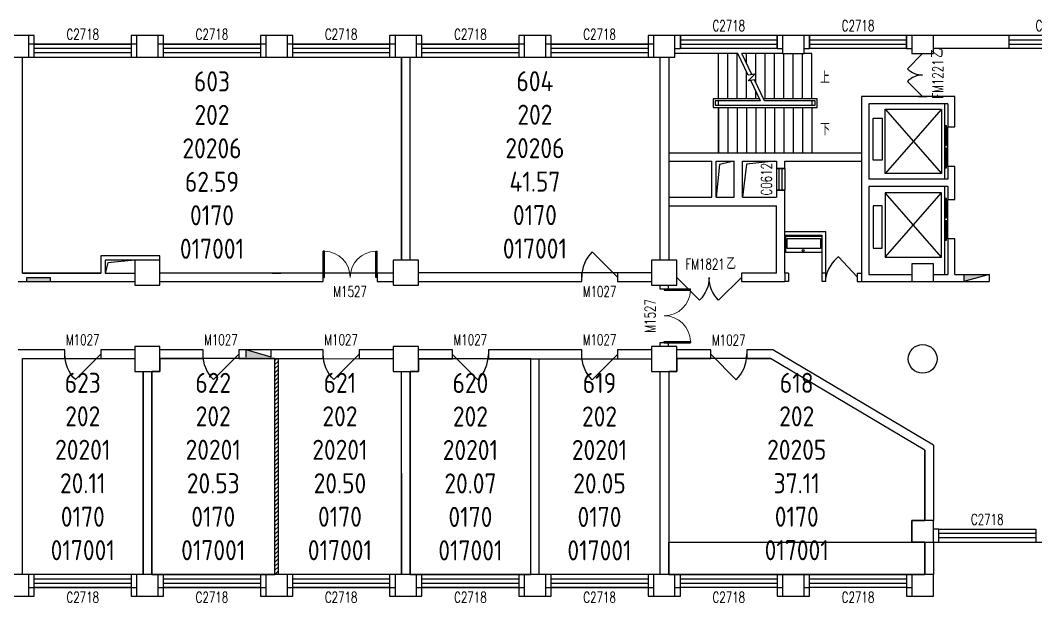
# Model space of a CAD drawing. Extents: x 127902 to 222526, y 58766 to 74973.
# Drawn here: x 146686 to 174976, y 58766 to 74973 of the extents above; entities that cross this region are included whole.
import ezdxf

# ---------------------------------------------------------------- set-up
doc = ezdxf.new("R2010")
doc.units = 0
doc.header["$LTSCALE"] = 1000
doc.header["$MEASUREMENT"] = 0
for name, color, linetype in [('body', 30, 'Continuous'), ('GROS', 6, 'Continuous'), ('RM$', 5, 'Continuous'), ('RM$TXT', 5, 'Continuous')]:
    doc.layers.add(name, color=color, linetype=linetype)
doc.styles.add('_TCH_DIM', font='SIMPLEX', dxfattribs={"bigfont": 'GBCBIG'})
doc.styles.add('_TCH_WINDOW', font='SIMPLEX', dxfattribs={"bigfont": 'GBCBIG'})
doc.styles.get("Standard").update_dxf_attribs({"font": 'gbenor.shx', "bigfont": 'gbcbig.shx'})

# ---------------------------------------------------------------- blocks, each defined once
blk = doc.blocks.new('_YZHK')
blk.add_circle((0, 0), 0.5)
blk = doc.blocks.new('$WINLIB2D$00000001')
at = {"color": 0}
for points in [[(-0.5, 0.5), (-0.5, -0.5)], [(-0.5, 0.5), (0.5, 0.5)], [(0.5, -0.5), (0.5, 0.5)], [(0.5, 0.167), (-0.5, 0.167)], [(0.5, -0.167), (-0.5, -0.167)], [(-0.5, -0.5), (0.5, -0.5)]]:
    blk.add_lwpolyline(points, dxfattribs=at)
blk = doc.blocks.new('_FZHK')
blk.add_lwpolyline([(-0.5, -0.5), (0.5, -0.5), (0.5, 0.5), (-0.5, 0.5)], close=True)
blk = doc.blocks.new('$DorLib2D$00000114')
at = {"color": 0}
blk.add_line((0.5, 0), (-0.207, 0.707), dxfattribs=at)
blk.add_arc((0.5, 0), 1, 135, 180, dxfattribs=at)
blk = doc.blocks.new('$DorLib2D$00000116')
at = {"color": 0}
for p, q in [((-0.5, 0), (-0.146, 0.354)), ((0.5, 0), (0.146, 0.354))]:
    blk.add_line(p, q, dxfattribs=at)
for centre, start, end in [((-0.5, 0), 0, 45), ((0.5, 0), 135, 180)]:
    blk.add_arc(centre, 0.5, start, end, dxfattribs=at)
blk = doc.blocks.new('$DorLib2D$00000127')
at = {"color": 0, "linetype": 'Continuous'}
for p, q in [((-0.033, 0.795, -93.75), (-0.533, 0.795, -93.75)), ((-0.533, 0.795, -93.75), (-0.533, 0.69, -93.75)), ((-0.033, 0.795, -93.75), (-0.033, 0.69, -93.75)), ((0.033, 0.795, -93.75), (0.033, 0.69, -93.75)), ((0.533, 0.795, -93.75), (0.033, 0.795, -93.75)), ((0.533, 0.795, -93.75), (0.533, 0.69, -93.75)), ((-0.033, 0.69, -93.75), (-0.533, 0.69, -93.75)), ((0.533, 0.69, -93.75), (0.033, 0.69, -93.75)), ((0.5, 0.5, -93.75), (-0.5, 0.5, -93.75))]:
    blk.add_line(p, q, dxfattribs=at)
blk = doc.blocks.new('$DorLib2D$00000002')
for p, q in [((-0.5, 0), (-0.5, 0.4875)), ((-0.475, 0.4875), (-0.5, 0.4875)), ((-0.475, 0), (-0.475, 0.4875)), ((0.475, 0), (0.475, 0.4875)), ((0.475, 0.4875), (0.5, 0.4875)), ((0.5, 0), (0.5, 0.4875)), ((-0.5, 0), (-0.475, 0)), ((0.5, 0), (0.475, 0))]:
    blk.add_line(p, q)
at = {"lineweight": 13}
for centre, start, end in [((-0.4875, 0), 0, 88.53072), ((0.4875, 0), 91.46928, 180)]:
    blk.add_arc(centre, 0.4875, start, end, dxfattribs=at)

msp = doc.modelspace()

# ---------------------------------------------------------------- hatches: boundary and pattern name
at = {"layer": 'body'}
for points in [[(173676, 67900), (172976, 67900), (172976, 67700)], [(147516, 67820), (146866, 67820), (146866, 67700), (147516, 67700)], [(153676, 65600), (152976, 65600), (152976, 65800)]]:
    msp.add_hatch(color=30, dxfattribs=at).paths.add_polyline_path(points)
h = msp.add_hatch(dxfattribs=at)
h.set_pattern_fill('ANSI31', color=30, scale=50)
h.set_pattern_definition([(45, (-614609.64, -126910.74), (-56.126601, 56.126601), [])])
h.paths.add_polyline_path([(153876, 65560), (153776, 65560), (153776, 59550), (153876, 59550)])

# ---------------------------------------------------------------- linework, layer by layer
at = {"layer": 'body', "color": 30}
for p, q in [((147076, 74550), (146926, 74550)), ((147076, 74310), (147076, 74550)), ((149926, 74550), (149776, 74550)), ((149776, 74550), (149776, 74310)), ((150676, 74550), (150526, 74550)), ((150676, 74310), (150676, 74550)), ((153526, 74550), (153376, 74550)), ((153376, 74550), (153376, 74310)), ((154276, 74550), (154126, 74550)), ((154276, 74310), (154276, 74550)), ((157126, 74550), (156976, 74550)), ((156976, 74550), (156976, 74310)), ((157876, 74550), (157726, 74550)), ((157876, 74310), (157876, 74550)), ((160726, 74550), (160576, 74550)), ((160576, 74550), (160576, 74310)), ((161476, 74550), (161326, 74550)), ((161476, 74310), (161476, 74550)), ((164326, 74550), (164176, 74550)), ((164176, 74550), (164176, 74310)), ((165076, 74550), (164926, 74550)), ((165076, 74190), (165076, 74550)), ((167926, 74550), (167776, 74550)), ((167776, 74550), (167776, 74190)), ((168676, 74550), (168526, 74550)), ((168676, 74190), (168676, 74550)), ((171526, 74550), (171376, 74550)), ((171376, 74550), (171376, 74190)), ((176611, 74550), (172126, 74550)), ((147076, 74310), (146926, 74310)), ((147076, 73950), (147076, 74310)), ((149926, 74310), (149776, 74310)), ((149776, 74310), (149776, 73950)), ((150676, 74310), (150526, 74310)), ((150676, 73950), (150676, 74310)), ((153526, 74310), (153376, 74310)), ((153376, 74310), (153376, 73950)), ((154276, 74310), (154126, 74310)), ((154276, 73950), (154276, 74310)), ((157126, 74310), (156976, 74310)), ((156976, 74310), (156976, 73950)), ((157876, 74310), (157726, 74310)), ((157876, 73950), (157876, 74310)), ((160576, 74310), (160576, 73950)), ((161476, 73950), (161476, 74310)), ((164326, 74310), (164176, 74310)), ((164176, 74310), (164176, 73950)), ((164926, 74190), (165076, 74190)), ((167776, 74190), (167926, 74190)), ((168526, 74190), (168676, 74190)), ((171376, 74190), (171526, 74190)), ((176626, 74190), (172126, 74190)), ((146746, 67940), (146746, 73950)), ((146926, 73950), (147076, 73950)), ((149776, 73950), (149926, 73950)), ((150526, 73950), (150676, 73950)), ((153376, 73950), (153526, 73950)), ((154126, 73950), (154276, 73950)), ((156976, 73950), (157126, 73950)), ((157306, 68300), (157306, 73950)), ((157546, 68300), (157546, 73950)), ((157726, 73950), (157876, 73950)), ((160576, 73950), (160726, 73950)), ((161326, 73950), (161476, 73950)), ((164176, 73950), (164326, 73950)), ((164501, 73950), (164501, 71290)), ((164751, 73950), (164751, 71290)), ((164751, 73950), (164751, 71290)), ((166138, 74050), (164926, 74050)), ((166678, 74050), (166138, 74050)), ((166138, 72790), (166138, 74050)), ((166138, 72790), (166138, 74050)), ((166398, 72790), (166398, 74050)), ((166658, 72790), (166658, 74050)), ((166967, 73443), (166678, 74050)), ((167926, 74050), (166789, 74050)), ((167069, 73462), (166789, 74050)), ((166918, 73778), (166918, 74050)), ((167178, 73233), (167178, 74050)), ((167438, 72790), (167438, 74050)), ((167698, 72790), (167698, 74050)), ((167958, 72790), (167958, 74050)), ((168218, 72790), (168218, 74050)), ((168478, 72790), (168478, 74050)), ((168738, 74050), (168526, 74050)), ((168738, 72790), (168738, 74050)), ((166918, 72790), (166918, 73546)), ((166962, 73285), (167151, 73477)), ((167138, 73318), (166962, 73285)), ((167151, 73477), (166967, 73443)), ((167308, 72730), (167036, 73299)), ((167418, 72730), (167138, 73318)), ((167178, 72790), (167178, 73001)), ((167279, 72790), (165988, 72790)), ((165988, 72790), (165988, 72550)), ((167308, 72730), (166048, 72730)), ((166048, 72730), (166048, 72610)), ((167308, 72730), (166138, 72730)), ((166138, 72610), (166138, 72730)), ((168888, 72790), (167390, 72790)), ((168738, 72730), (167418, 72730)), ((168828, 72730), (167418, 72730)), ((168738, 72730), (168738, 72610)), ((168828, 72610), (168828, 72730)), ((168888, 72550), (168888, 72790)), ((172726, 72849), (170126, 72849)), ((170126, 72849), (170126, 71290)), ((171946, 72850), (171706, 72850)), ((171706, 72850), (171706, 72849)), ((171706, 72849), (171946, 72849)), ((171946, 72849), (171946, 72850)), ((172726, 72008), (172726, 72849)), ((165988, 72550), (168888, 72550)), ((166048, 72610), (168828, 72610)), ((166138, 72610), (168738, 72610)), ((166138, 72550), (166138, 71290)), ((166138, 71290), (166138, 72550)), ((166398, 72550), (166398, 71290)), ((166658, 72550), (166658, 71290)), ((166918, 72550), (166918, 71290)), ((167178, 72550), (167178, 71290)), ((167438, 72550), (167438, 71290)), ((167698, 72550), (167698, 71290)), ((167958, 72550), (167958, 71290)), ((168218, 72550), (168218, 71290)), ((168478, 72550), (168478, 71290)), ((168738, 72550), (168738, 71290)), ((172526, 72649), (170326, 72649)), ((170326, 72649), (170326, 71290)), ((172354, 72500), (170786, 70713)), ((170786, 72500), (172354, 70713)), ((172434, 72649), (172434, 70550)), ((172526, 72649), (172526, 72008)), ((172526, 72008), (172726, 72008)), ((164501, 71290), (164501, 68300)), ((164751, 71290), (165951, 71290)), ((164751, 71290), (164751, 68300)), ((164751, 71290), (166138, 71290)), ((164751, 71050), (165951, 71050)), ((165951, 71290), (166571, 71290)), ((165951, 70050), (165951, 71050)), ((166071, 70050), (166071, 71050)), ((166071, 71050), (166571, 71050)), ((166138, 71290), (168738, 71290)), ((166571, 71290), (167751, 71290)), ((166571, 70050), (166571, 71050)), ((166811, 71050), (167751, 71050)), ((166811, 70050), (166811, 71050)), ((167751, 71290), (170126, 71290)), ((167751, 71050), (167751, 70850)), ((167991, 71050), (170126, 71050)), ((167991, 70850), (167991, 71050)), ((170126, 71290), (170126, 70350)), ((170326, 71290), (170326, 70550)), ((167751, 70850), (167991, 70850)), ((172726, 70908), (172526, 70908)), ((172526, 70908), (172526, 70550)), ((172726, 70350), (172726, 70908)), ((172526, 70550), (170326, 70550)), ((167991, 70250), (167751, 70250)), ((167751, 70250), (167751, 70050)), ((167991, 70050), (167991, 70250)), ((170126, 70350), (170126, 67700)), ((170326, 70350), (170326, 67900)), ((172526, 70350), (170326, 70350)), ((172354, 68384), (170786, 70170)), ((170786, 68384), (172354, 70170)), ((172434, 70350), (172434, 67900)), ((172526, 70350), (172526, 69990)), ((172726, 69990), (172726, 70350)), ((164751, 70050), (165951, 70050)), ((164751, 70050), (164751, 69810)), ((166071, 70050), (166571, 70050)), ((166811, 70050), (167751, 70050)), ((167991, 67940), (167991, 70050)), ((172526, 69990), (172726, 69990)), ((164751, 69810), (165951, 69810)), ((165951, 69810), (166571, 69810)), ((166571, 69810), (167751, 69810)), ((167751, 67940), (167751, 69810)), ((167991, 69095), (169126, 69095)), ((169126, 67940), (169126, 69095)), ((167991, 68995), (169026, 68995)), ((169026, 67940), (169026, 68995)), ((172726, 68890), (172526, 68890)), ((172526, 68890), (172526, 67900)), ((172726, 67900), (172726, 68890)), ((150576, 68420), (148926, 68420)), ((148926, 68420), (148926, 67940)), ((149876, 68300), (149046, 68300)), ((149046, 68300), (149046, 67940)), ((149121, 68228), (149046, 67940)), ((149876, 68300), (149121, 68228)), ((150576, 68300), (150576, 68420)), ((170006, 67832), (169486, 68395)), ((146746, 67940), (148926, 67940)), ((149046, 67940), (149876, 67940)), ((155126, 67940), (150576, 67940)), ((153706, 67940), (153946, 67940)), ((155126, 67700), (155126, 67940)), ((157076, 67940), (156626, 67940)), ((156626, 67940), (156626, 67700)), ((162326, 67950), (157776, 67950)), ((162326, 67700), (162326, 67950)), ((164276, 67950), (163326, 67950)), ((163326, 67950), (163326, 67700)), ((167751, 67940), (166776, 67940)), ((166776, 67940), (166776, 67700)), ((167991, 67940), (167991, 67700)), ((168091, 67940), (167991, 67940)), ((167991, 67940), (167991, 67940)), ((167991, 67940), (167991, 67700)), ((168091, 67940), (168091, 67700)), ((169026, 67700), (169026, 67940)), ((169126, 67940), (169026, 67940)), ((169126, 67700), (169126, 67940)), ((170006, 67940), (170126, 67940)), ((170006, 67940), (170006, 67700)), ((170126, 67940), (170126, 67700)), ((170326, 67900), (171526, 67900)), ((172126, 67900), (172526, 67900)), ((172726, 67900), (173676, 67900)), ((172976, 67900), (172976, 67700)), ((173676, 67900), (172976, 67700)), ((173676, 67900), (173676, 67700)), ((173676, 67900), (173676, 67700)), ((146626, 67700), (149046, 67700)), ((149046, 67700), (149876, 67700)), ((150576, 67700), (155126, 67700)), ((156626, 67700), (157076, 67700)), ((157776, 67700), (162326, 67700)), ((163326, 67700), (164276, 67700)), ((166776, 67700), (167751, 67700)), ((167751, 67700), (167991, 67700)), ((168091, 67700), (167991, 67700)), ((169126, 67700), (169026, 67700)), ((170006, 67700), (170126, 67700)), ((170126, 67700), (171526, 67700)), ((172126, 67700), (172526, 67700)), ((172526, 67700), (173676, 67700)), ((164506, 67600), (164506, 67499)), ((164506, 67499), (164746, 67500)), ((164746, 67500), (164746, 67600)), ((164748, 66000), (164508, 65999)), ((164508, 65999), (164508, 65900)), ((164748, 65900), (164748, 66000)), ((147926, 65800), (146626, 65800)), ((147926, 65560), (147926, 65800)), ((149876, 65800), (148926, 65800)), ((148926, 65800), (148926, 65560)), ((151776, 65800), (150576, 65800)), ((151776, 65560), (151776, 65800)), ((153826, 65800), (152776, 65800)), ((152776, 65800), (152776, 65560)), ((152976, 65600), (152976, 65800)), ((153676, 65600), (152976, 65800)), ((153676, 65600), (153676, 65800)), ((155126, 65800), (153826, 65800)), ((155126, 65560), (155126, 65800)), ((157076, 65800), (156126, 65800)), ((156126, 65800), (156126, 65560)), ((158726, 65800), (157776, 65800)), ((158726, 65550), (158726, 65800)), ((161026, 65800), (159726, 65800)), ((159726, 65800), (159726, 65550)), ((162326, 65800), (161026, 65800)), ((162326, 65550), (162326, 65800)), ((164276, 65800), (163326, 65800)), ((163326, 65800), (163326, 65550)), ((165926, 65799), (164976, 65799)), ((165926, 65559), (165926, 65799)), ((167651, 65799), (166926, 65799)), ((166926, 65799), (166926, 65559)), ((172126, 63150), (167651, 65799)), ((146746, 65560), (147926, 65560)), ((146746, 59550), (146746, 65560)), ((148926, 65560), (149876, 65560)), ((150576, 65560), (151776, 65560)), ((152776, 65560), (153776, 65560)), ((153706, 65560), (153946, 65560)), ((153776, 59550), (153776, 65560)), ((153876, 65560), (155126, 65560)), ((153876, 59550), (153876, 65560)), ((156126, 65560), (157076, 65560)), ((157776, 65550), (158726, 65550)), ((159726, 65550), (161026, 65550)), ((160906, 59550), (160906, 65550)), ((161026, 65550), (162326, 65550)), ((161146, 59550), (161146, 65550)), ((163326, 65550), (164276, 65550)), ((164976, 65559), (165926, 65559)), ((166926, 65559), (167585, 65559)), ((171886, 63013), (167585, 65559)), ((150106, 59550), (150106, 65200)), ((150346, 59550), (150346, 65200)), ((157306, 59550), (157306, 65200)), ((157546, 59550), (157546, 65200)), ((164501, 65200), (164501, 59550)), ((164751, 65200), (164751, 59550)), ((172126, 63150), (172126, 61050)), ((171886, 63013), (171886, 61050)), ((172276, 60810), (172126, 60810)), ((172276, 60450), (172276, 60810)), ((171886, 60450), (171886, 59550)), ((172126, 60450), (172276, 60450)), ((172126, 60450), (172126, 59550)), ((147076, 59549), (146926, 59549)), ((147076, 59189), (147076, 59549)), ((149926, 59549), (149776, 59549)), ((149776, 59549), (149776, 59189)), ((150676, 59549), (150526, 59549)), ((150676, 59189), (150676, 59549)), ((153526, 59549), (153376, 59549)), ((153376, 59549), (153376, 59189)), ((154276, 59549), (154126, 59549)), ((154276, 59189), (154276, 59549)), ((157126, 59549), (156976, 59549)), ((156976, 59549), (156976, 59189)), ((157876, 59549), (157726, 59549)), ((157876, 59189), (157876, 59549)), ((160726, 59549), (160576, 59549)), ((160576, 59549), (160576, 59189)), ((161476, 59549), (161326, 59549)), ((161476, 59189), (161476, 59549)), ((164326, 59549), (164176, 59549)), ((164176, 59549), (164176, 59189)), ((165076, 59549), (164926, 59549)), ((165076, 59189), (165076, 59549)), ((167926, 59549), (167776, 59549)), ((167776, 59549), (167776, 59189)), ((168676, 59549), (168526, 59549)), ((168676, 59189), (168676, 59549)), ((171526, 59549), (171376, 59549)), ((171376, 59549), (171376, 59189)), ((146926, 59189), (147076, 59189)), ((147076, 58950), (147076, 59189)), ((149776, 59189), (149926, 59189)), ((149776, 59189), (149776, 58950)), ((150526, 59189), (150676, 59189)), ((150676, 58950), (150676, 59189)), ((153376, 59189), (153526, 59189)), ((153376, 59189), (153376, 58950)), ((154126, 59189), (154276, 59189)), ((154276, 58950), (154276, 59189)), ((156976, 59189), (157126, 59189)), ((156976, 59189), (156976, 58950)), ((157726, 59189), (157876, 59189)), ((157876, 58950), (157876, 59189)), ((160576, 59189), (160726, 59189)), ((160576, 59189), (160576, 58950)), ((161326, 59189), (161476, 59189)), ((161476, 58950), (161476, 59189)), ((164176, 59189), (164326, 59189)), ((164176, 59189), (164176, 58950)), ((164926, 59189), (165076, 59189)), ((165076, 58950), (165076, 59189)), ((167776, 59189), (167926, 59189)), ((167776, 59189), (167776, 58950)), ((168526, 59189), (168676, 59189)), ((168676, 58950), (168676, 59189)), ((171376, 59189), (171526, 59189)), ((171376, 59189), (171376, 58950)), ((146926, 58950), (147076, 58950)), ((149776, 58950), (149926, 58950)), ((150526, 58950), (150676, 58950)), ((153376, 58950), (153526, 58950)), ((154126, 58950), (154276, 58950)), ((156976, 58950), (157126, 58950)), ((157726, 58950), (157876, 58950)), ((160576, 58950), (160726, 58950)), ((161326, 58950), (161476, 58950)), ((164176, 58950), (164326, 58950)), ((164926, 58950), (165076, 58950)), ((167776, 58950), (167926, 58950)), ((168526, 58950), (168676, 58950)), ((171376, 58950), (171526, 58950))]:
    msp.add_line(p, q, dxfattribs=at)
for points in [[(168868, 71950, 0, 0, 0), (165444, 71950, 0, 0, 0), (165444, 73390, 0, 0, 0), (166618, 73390, 80, 0, 0), (166918, 73390, 0, 0, 0)], [(168868, 73390, 0, 0, 0), (167478, 73390, 80, 0, 0), (167178, 73390, 0, 0, 0)]]:
    msp.add_lwpolyline(points, format="xyseb", dxfattribs=at)
for points in [[(170786, 72500), (172354, 72500), (172354, 70713), (170786, 70713)], [(170443, 72249), (170700, 72249), (170700, 71077), (170443, 71077)], [(170786, 68384), (172354, 68384), (172354, 70170), (170786, 70170)], [(170443, 68635), (170700, 68635), (170700, 69807), (170443, 69807)], [(168014, 68962), (169014, 68962), (169014, 68512), (168014, 68512)], [(168983, 68904), (168983, 68625), (168055, 68625), (168055, 68904)]]:
    msp.add_lwpolyline(points, close=True, dxfattribs=at)
for points in [[(166571, 71050), (166164, 70958), (166071, 70050)], [(167696, 71050), (166922, 70970), (166811, 70050)], [(146866, 67700), (146866, 67820), (147516, 67820), (147516, 67700)]]:
    msp.add_lwpolyline(points, dxfattribs=at)
msp.add_circle((168495, 68567), 29.5, dxfattribs=at)
msp.add_arc((170106, 67607), 1004, 128.196, 167.7513, dxfattribs=at)
at = {"layer": 'GROS'}
for points in [[(186526, 74550), (164326, 74550), (164326, 74310), (161326, 74310), (161326, 74550), (160726, 74550), (160726, 74310), (157726, 74310), (157726, 74550), (157126, 74550), (157126, 74310), (154126, 74310), (154126, 74550), (153526, 74550), (153526, 74310), (150526, 74310), (150526, 74550), (149926, 74550), (149926, 74310), (146926, 74310), (146926, 74550), (146326, 74550)], [(146326, 58950), (146926, 58950), (146926, 59189), (149926, 59189), (149926, 58950), (150526, 58950), (150526, 59189), (153526, 59189), (153526, 58950), (154126, 58950), (154126, 59189), (157126, 59189), (157126, 58950), (157726, 58950), (157726, 59189), (160726, 59189), (160726, 58950), (161326, 58950), (161326, 59189), (164326, 59189), (164326, 58950), (164926, 58950), (164926, 59550), (164751, 59550), (164751, 60450), (186101, 60450)]]:
    msp.add_lwpolyline(points, dxfattribs=at)
at = {"layer": 'RM$', "color": 4, "ltscale": 20}
for points in [[(157306, 73950), (157306, 68300), (157076, 68300), (157076, 67940), (150576, 67940), (150576, 68420), (148926, 68420), (148926, 67940), (146746, 67940), (146746, 73950)], [(164501, 73950), (164501, 68300), (164276, 68300), (164276, 67950), (157776, 67950), (157776, 68300), (157546, 68300), (157546, 73950)], [(149876, 65560), (149876, 65200), (150106, 65200), (150106, 59550), (146746, 59550), (146746, 65560)], [(150576, 65560), (150576, 65200), (150346, 65200), (150346, 59550), (153776, 59550), (153776, 65560)], [(157076, 65550), (157076, 65200), (157301, 65200), (157306, 59550), (153876, 59550), (153876, 65560)], [(157776, 65550), (157776, 65200), (157551, 65200), (157546, 59550), (160906, 59550), (160906, 65550)], [(164276, 65550), (164276, 65200), (164501, 65200), (164501, 59550), (161146, 59550), (161146, 65550)], [(164976, 65559), (164976, 65200), (164751, 65200), (164751, 59550), (171886, 59550), (171886, 60450), (171526, 60450), (171526, 61050), (171886, 61050), (171886, 63013), (167585, 65559)]]:
    msp.add_lwpolyline(points, close=True, dxfattribs=at)

# ---------------------------------------------------------------- block references
at = {"layer": 'body', "color": 30}
ref = msp.add_blockref('$WINLIB2D$00000001', (166426, 74370), dxfattribs=dict(at, xscale=2700, yscale=360, zscale=360, rotation=180))
ref.add_attrib('A', 'C2718', (165971, 74676), dxfattribs={"color": 30, "height": 297.5, "style": '_TCH_WINDOW', "width": 0.705882})
ref = msp.add_blockref('$WINLIB2D$00000001', (170026, 74370), dxfattribs=dict(at, xscale=2700, yscale=360, zscale=360, rotation=180))
ref.add_attrib('A', 'C2718', (169571, 74676), dxfattribs={"color": 30, "height": 297.5, "style": '_TCH_WINDOW', "width": 0.705882})
ref = msp.add_blockref('$WINLIB2D$00000001', (175426, 74370), dxfattribs=dict(at, xscale=2400, yscale=360, zscale=360, rotation=180))
ref.add_attrib('A', 'C2418', (174971, 74676), dxfattribs={"color": 30, "height": 297.5, "style": '_TCH_WINDOW', "width": 0.705882})
ref = msp.add_blockref('$WINLIB2D$00000001', (148426, 74130), dxfattribs=dict(at, xscale=-2700, yscale=360, zscale=360, rotation=180))
ref.add_attrib('A', 'C2718', (147971, 74436), dxfattribs={"color": 30, "height": 297.5, "style": '_TCH_WINDOW', "width": 0.705882})
ref = msp.add_blockref('$WINLIB2D$00000001', (152026, 74130), dxfattribs=dict(at, xscale=-2700, yscale=360, zscale=360, rotation=180))
ref.add_attrib('A', 'C2718', (151571, 74436), dxfattribs={"color": 30, "height": 297.5, "style": '_TCH_WINDOW', "width": 0.705882})
ref = msp.add_blockref('$WINLIB2D$00000001', (155626, 74130), dxfattribs=dict(at, xscale=-2700, yscale=360, zscale=360, rotation=180))
ref.add_attrib('A', 'C2718', (155171, 74436), dxfattribs={"color": 30, "height": 297.5, "style": '_TCH_WINDOW', "width": 0.705882})
ref = msp.add_blockref('$WINLIB2D$00000001', (159226, 74130), dxfattribs=dict(at, xscale=-2700, yscale=360, zscale=360, rotation=180))
ref.add_attrib('A', 'C2718', (158771, 74436), dxfattribs={"color": 30, "height": 297.5, "style": '_TCH_WINDOW', "width": 0.705882})
ref = msp.add_blockref('$WINLIB2D$00000001', (162826, 74130), dxfattribs=dict(at, xscale=-2700, yscale=360, zscale=360, rotation=180))
ref.add_attrib('A', 'C2718', (162371, 74436), dxfattribs={"color": 30, "height": 297.5, "style": '_TCH_WINDOW', "width": 0.705882})
for name, p, xscale, yscale, zscale in [('_FZHK', (146626, 74250), 600, 600, 600), ('_FZHK', (150226, 74250), 600, 600, 600), ('_FZHK', (153826, 74250), 600, 600, 600), ('_FZHK', (157426, 74250), 600, 600, 600), ('_FZHK', (161026, 74250), 600, 600, 600), ('_FZHK', (164626, 74250), 600, 600, 600), ('_FZHK', (168226, 74300), 600, 500, 500), ('_FZHK', (171826, 74300), 600, 500, 500), ('_FZHK', (150226, 67950), 700, 700, 700), ('_FZHK', (157426, 67950), 700, 700, 700), ('_FZHK', (164626, 67950), 700, 700, 700), ('_FZHK', (171826, 67950), 600, 500, 500), ('$DorLib2D$00000116', (165876, 67820), 1800, -1800, 240), ('_YZHK', (171826, 65550), 800, 800, 800), ('_FZHK', (150226, 65550), 700, 700, 700), ('_FZHK', (157426, 65550), 700, 700, 700), ('_FZHK', (164626, 65550), 700, 700, 700), ('_FZHK', (171826, 60750), 600, 600, 600), ('_FZHK', (146626, 59250), 600, 600, 600), ('_FZHK', (150226, 59250), 600, 600, 600), ('_FZHK', (153826, 59250), 600, 600, 600), ('_FZHK', (157426, 59250), 600, 600, 600), ('_FZHK', (161026, 59250), 600, 600, 600), ('_FZHK', (164626, 59250), 600, 600, 600), ('_FZHK', (168226, 59250), 600, 600, 600), ('_FZHK', (171826, 59250), 600, 600, 600)]:
    msp.add_blockref(name, p, dxfattribs=dict(at, xscale=xscale, yscale=yscale, zscale=zscale))
at = {"layer": 'body', "color": 30, "rotation": 90}
for name, p, xscale, yscale, zscale in [('$DorLib2D$00000116', (171826, 73450), 1200, 1200, 240), ('$DorLib2D$00000127', (172626, 71458), -1100, 200, 200), ('$DorLib2D$00000127', (172626, 69440), -1100, 200, 200)]:
    msp.add_blockref(name, p, dxfattribs=dict(at, xscale=xscale, yscale=yscale, zscale=zscale))
at = {"layer": 'body', "color": 30}
ref = msp.add_blockref('$WINLIB2D$00000001', (167871, 70550), dxfattribs=dict(at, xscale=-600, yscale=-240, zscale=240, rotation=90))
ref.add_attrib('A', 'C0612', (167624, 70095), dxfattribs={"color": 30, "height": 297.5, "rotation": 90, "style": '_TCH_WINDOW', "width": 0.705882})
ref = msp.add_blockref('$DorLib2D$00000002', (155876, 67820), dxfattribs=dict(at, xscale=-1500, yscale=1500, zscale=240))
ref.add_attrib('A', 'M1527', (155406, 67276), dxfattribs={"color": 30, "height": 297.5, "style": '_TCH_WINDOW', "width": 0.705882})
ref = msp.add_blockref('$DorLib2D$00000114', (162826, 67825), dxfattribs=dict(at, xscale=1000, yscale=1000, zscale=250))
ref.add_attrib('A', 'M1027', (162356, 67276), dxfattribs={"color": 30, "height": 297.5, "style": '_TCH_WINDOW', "width": 0.705882})
ref = msp.add_blockref('$DorLib2D$00000002', (164627, 66750), dxfattribs=dict(at, xscale=1500, yscale=-1500, zscale=240, rotation=90.07614298088752))
ref.add_attrib('A', 'M1527', (164382, 66279), dxfattribs={"color": 30, "height": 297.5, "rotation": 90.0761, "style": '_TCH_WINDOW', "width": 0.705882})
ref = msp.add_blockref('$DorLib2D$00000114', (148426, 65680), dxfattribs=dict(at, xscale=-1000, yscale=1000, zscale=240, rotation=180))
ref.add_attrib('A', 'M1027', (147956, 65936), dxfattribs={"color": 30, "height": 297.5, "style": '_TCH_WINDOW', "width": 0.705882})
ref = msp.add_blockref('$DorLib2D$00000114', (152276, 65680), dxfattribs=dict(at, xscale=-1000, yscale=1000, zscale=240, rotation=180))
ref.add_attrib('A', 'M1027', (151806, 65936), dxfattribs={"color": 30, "height": 297.5, "style": '_TCH_WINDOW', "width": 0.705882})
ref = msp.add_blockref('$DorLib2D$00000114', (155626, 65680), dxfattribs=dict(at, xscale=-1000, yscale=1000, zscale=240, rotation=180))
ref.add_attrib('A', 'M1027', (155156, 65936), dxfattribs={"color": 30, "height": 297.5, "style": '_TCH_WINDOW', "width": 0.705882})
ref = msp.add_blockref('$DorLib2D$00000114', (159226, 65675), dxfattribs=dict(at, xscale=1000, yscale=1000, zscale=250, rotation=180))
ref.add_attrib('A', 'M1027', (158756, 65936), dxfattribs={"color": 30, "height": 297.5, "style": '_TCH_WINDOW', "width": 0.705882})
ref = msp.add_blockref('$DorLib2D$00000114', (162826, 65675), dxfattribs=dict(at, xscale=-1000, yscale=1000, zscale=250, rotation=180))
ref.add_attrib('A', 'M1027', (162356, 65936), dxfattribs={"color": 30, "height": 297.5, "style": '_TCH_WINDOW', "width": 0.705882})
ref = msp.add_blockref('$DorLib2D$00000114', (166426, 65679), dxfattribs=dict(at, xscale=-1000, yscale=-1000, zscale=240))
ref.add_attrib('A', 'M1027', (165956, 65925), dxfattribs={"color": 30, "height": 297.5, "style": '_TCH_WINDOW', "width": 0.705882})
ref = msp.add_blockref('$WINLIB2D$00000001', (173626, 60630), dxfattribs=dict(at, xscale=2700, yscale=-360, zscale=360))
ref.add_attrib('A', 'C2718', (173171, 60936), dxfattribs={"color": 30, "height": 297.5, "style": '_TCH_WINDOW', "width": 0.705882})
ref = msp.add_blockref('$WINLIB2D$00000001', (148426, 59369), dxfattribs=dict(at, xscale=-2700, yscale=360, zscale=360))
ref.add_attrib('A', 'C2718', (147971, 58766), dxfattribs={"color": 30, "height": 297.5, "style": '_TCH_WINDOW', "width": 0.705882})
ref = msp.add_blockref('$WINLIB2D$00000001', (152026, 59369), dxfattribs=dict(at, xscale=-2700, yscale=360, zscale=360))
ref.add_attrib('A', 'C2718', (151571, 58766), dxfattribs={"color": 30, "height": 297.5, "style": '_TCH_WINDOW', "width": 0.705882})
ref = msp.add_blockref('$WINLIB2D$00000001', (155626, 59369), dxfattribs=dict(at, xscale=-2700, yscale=360, zscale=360))
ref.add_attrib('A', 'C2718', (155171, 58766), dxfattribs={"color": 30, "height": 297.5, "style": '_TCH_WINDOW', "width": 0.705882})
ref = msp.add_blockref('$WINLIB2D$00000001', (159226, 59369), dxfattribs=dict(at, xscale=-2700, yscale=360, zscale=360))
ref.add_attrib('A', 'C2718', (158771, 58766), dxfattribs={"color": 30, "height": 297.5, "style": '_TCH_WINDOW', "width": 0.705882})
ref = msp.add_blockref('$WINLIB2D$00000001', (162826, 59369), dxfattribs=dict(at, xscale=-2700, yscale=360, zscale=360))
ref.add_attrib('A', 'C2718', (162371, 58766), dxfattribs={"color": 30, "height": 297.5, "style": '_TCH_WINDOW', "width": 0.705882})
ref = msp.add_blockref('$WINLIB2D$00000001', (166426, 59369), dxfattribs=dict(at, xscale=-2700, yscale=360, zscale=360))
ref.add_attrib('A', 'C2718', (165971, 58766), dxfattribs={"color": 30, "height": 297.5, "style": '_TCH_WINDOW', "width": 0.705882})
ref = msp.add_blockref('$WINLIB2D$00000001', (170026, 59369), dxfattribs=dict(at, xscale=-2700, yscale=360, zscale=360))
ref.add_attrib('A', 'C2718', (169571, 58766), dxfattribs={"color": 30, "height": 297.5, "style": '_TCH_WINDOW', "width": 0.705882})

# ---------------------------------------------------------------- texts
at = {"layer": 'body', "color": 30, "style": '_TCH_WINDOW'}
msp.add_text('乙', height=338, rotation=90, dxfattribs=at).set_placement((172396, 73930))
at = {"layer": 'body', "color": 7, "style": '_TCH_DIM'}
for s, p in [('上', (168973, 73215)), ('下', (168973, 71775))]:
    msp.add_text(s, height=338, dxfattribs=at).set_placement(p)
at = {"layer": 'body', "color": 30, "style": '_TCH_WINDOW', "width": 0.705882}
msp.add_text('FM1221', height=297.5, rotation=90, dxfattribs=at).set_placement((172396, 72790))
msp.add_text('FM1821', height=297.5, dxfattribs=at).set_placement((165216, 68040))
at = {"layer": 'body', "color": 30, "style": '_TCH_WINDOW'}
msp.add_text('乙', height=338, dxfattribs=at).set_placement((166356, 68040))
at = {"layer": 'RM$TXT', "char_height": 558.8, "attachment_point": 8}
for s, insert in [('603^M^J202^M^J20206^M^J62.59^M^J0170^M^J017001^M^J', (152026, 68337)), ('604^M^J202^M^J20206^M^J41.57^M^J0170^M^J017001^M^J', (161023, 68342)), ('623^M^J202^M^J20201^M^J20.11^M^J0170^M^J017001^M^J', (148426, 59947)), ('622^M^J202^M^J20201^M^J20.53^M^J0170^M^J017001^M^J', (152061, 59947)), ('621^M^J202^M^J20201^M^J20.50^M^J0170^M^J017001^M^J', (155591, 59947)), ('620^M^J202^M^J20201^M^J20.07^M^J0170^M^J017001^M^J', (159226, 59942)), ('619^M^J202^M^J20201^M^J20.05^M^J0170^M^J017001^M^J', (162823, 59942)), ('618^M^J202^M^J20205^M^J37.11^M^J0170^M^J017001^M^J', (168318, 59947))]:
    msp.add_mtext(s, dxfattribs=dict(at, insert=insert))

doc.saveas('drawing.dxf')
